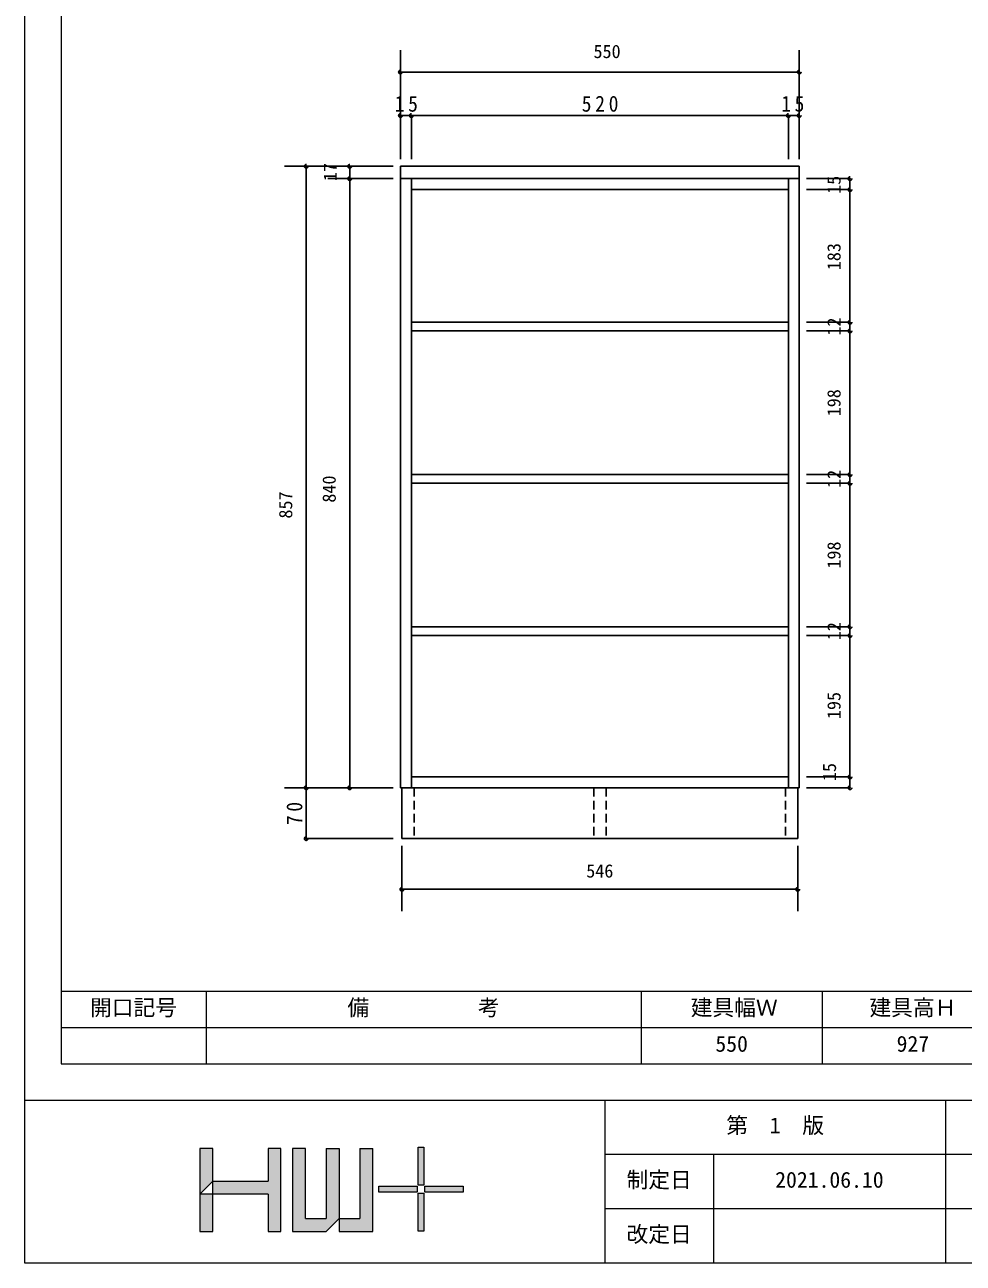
# Model space of a CAD drawing. Units: millimetres at full size, sheet at 1:10. Extents: x -2088 to 1862, y -1004 to 1778.
# Drawn here: x -2088 to -794, y -1004 to 704 of the extents above; entities that cross this region are included whole.
import ezdxf
from ezdxf.enums import TextEntityAlignment as Align

# ---------------------------------------------------------------- set-up
doc = ezdxf.new("R2010")
doc.units = ezdxf.units.MM
doc.header["$LTSCALE"] = 10
doc.header["$PDMODE"] = 32
doc.header["$PDSIZE"] = 5
doc.linetypes.add('DASHED1', pattern=[1.8, 1.2, -0.6])
doc.layers.add('0-0_0', color=7, linetype='Continuous', lineweight=18)
doc.layers.add('2-0_NOTE$003', color=7, linetype='DASHED1')
doc.styles.add('ＭＳ ゴシック', font='')
doc.styles.get('ＭＳ ゴシック').set_extended_font_data('MS Gothic')

msp = doc.modelspace()

# ---------------------------------------------------------------- linework, layer by layer
at = {"layer": '0-0_0'}
for p, q in [((-2037.91, 1728.29), (-2037.91, -729.21)), ((-2037.91, -629.21), (262.09, -629.21)), ((-1837.91, -629.21), (-1837.91, -729.21)), ((-1237.91, -629.21), (-1237.91, -729.21)), ((-987.91, -629.21), (-987.91, -729.21)), ((-2037.91, -679.21), (262.09, -679.21)), ((-2037.91, -729.21), (262.09, -729.21)), ((-2087.91, -779.21), (1862.09, -779.21)), ((-1287.91, -779.21), (-1287.91, -1004.21)), ((-817.91, -779.21), (-817.91, -1004.21)), ((-1846.42, -845.96), (-1846.42, -960.23)), ((-1828.61, -845.96), (-1846.42, -845.96)), ((-1734.55, -845.96), (-1752.36, -845.96)), ((-1752.36, -845.96), (-1752.36, -891.22)), ((-1700.93, -845.96), (-1718.73, -845.96)), ((-1718.73, -845.96), (-1718.73, -960.23)), ((-1700.89, -942.1), (-1700.89, -845.96)), ((-1672.06, -845.98), (-1654.28, -845.98)), ((-1672.03, -845.96), (-1672.03, -942.57)), ((-1654.28, -845.98), (-1654.28, -960.23)), ((-1625.93, -845.98), (-1607.96, -845.98)), ((-1625.87, -845.98), (-1625.87, -942.49)), ((-1607.96, -960.23), (-1607.96, -845.98)), ((1862.09, -854.21), (-1287.91, -854.21)), ((-1137.91, -854.21), (-1137.91, -1004.21)), ((-1846.42, -909.06), (-1828.58, -891.22)), ((-1828.58, -891.22), (-1752.36, -891.22)), ((-1752.36, -909.06), (-1846.42, -909.06)), ((-1718.73, -909.1), (-1718.73, -910.1)), ((-1700.89, -942.57), (-1700.89, -908.53)), ((-47.91, -929.21), (-1287.91, -929.21)), ((-1700.89, -942.57), (-1672.03, -942.57)), ((-1672.03, -960.23), (-1654.29, -942.49)), ((-1654.28, -942.49), (-1625.87, -942.49)), ((-1718.73, -960.23), (-1672.03, -960.23)), ((-1654.28, -960.23), (-1607.96, -960.23)), ((1862.09, -1004.21), (-2087.91, -1004.21))]:
    msp.add_line(p, q, dxfattribs=at)
for points in [[(-2087.91, -1004.21), (-2087.91, 1778.29), (1862.09, 1778.29)], [(-1846.42, -960.23), (-1828.58, -960.23), (-1828.58, -908.53), (-1828.58, -845.96)], [(-1752.36, -960.23), (-1734.52, -960.23), (-1734.52, -908.53), (-1734.52, -845.96)], [(-1752.36, -909.1), (-1752.36, -910.1), (-1752.36, -960.23)]]:
    msp.add_lwpolyline(points, dxfattribs=at)
for points in [[(-1545.38, -844.23), (-1537.48, -844.23), (-1537.48, -896.59), (-1545.38, -896.59)], [(-1599.6, -897.98), (-1546.7, -897.98), (-1546.7, -906.06), (-1599.6, -906.06)], [(-1536.16, -897.98), (-1483.26, -897.98), (-1483.26, -906.06), (-1536.16, -906.06)], [(-1545.38, -907.67), (-1537.48, -907.67), (-1537.48, -960.03), (-1545.38, -960.03)]]:
    msp.add_lwpolyline(points, close=True, dxfattribs=at)
at = {"layer": '0-0_0', "color": 134}
for points in [[(-1846.42, -845.96), (-1828.58, -845.96), (-1846.42, -909.06), (-1828.58, -891.22)], [(-1752.36, -960.23), (-1734.52, -960.23), (-1734.55, -845.96)], [(-1752.36, -960.23), (-1734.55, -845.96), (-1752.36, -845.96)], [(-1700.93, -845.96), (-1718.73, -845.96), (-1718.73, -960.23)], [(-1718.73, -960.23), (-1700.89, -942.1), (-1700.93, -845.96)], [(-1654.29, -942.49), (-1654.28, -845.98), (-1672.03, -845.98)], [(-1654.29, -942.49), (-1672.03, -845.98), (-1672.03, -942.57)], [(-1607.96, -960.23), (-1607.96, -845.98), (-1625.87, -845.98)], [(-1607.96, -960.23), (-1625.87, -845.98), (-1625.87, -942.49)], [(-1545.38, -844.23), (-1537.48, -844.23), (-1545.38, -896.59), (-1537.48, -896.59)], [(-1828.58, -891.22), (-1752.36, -909.1), (-1828.58, -909.06)], [(-1752.36, -891.22), (-1828.58, -891.22), (-1752.54, -909.06)], [(-1752.36, -891.22), (-1752.54, -909.06), (-1752.36, -960.23)], [(-1546.7, -897.98), (-1599.6, -897.98), (-1546.7, -906.06), (-1599.6, -906.06)], [(-1536.16, -897.98), (-1483.26, -897.98), (-1536.16, -906.06), (-1483.26, -906.06)], [(-1846.42, -909.06), (-1846.42, -960.23), (-1828.58, -909.06), (-1828.58, -960.23)], [(-1545.38, -907.67), (-1537.48, -907.67), (-1545.38, -960.03), (-1537.48, -960.03)], [(-1718.73, -960.23), (-1672.03, -942.57), (-1700.89, -942.1)], [(-1718.73, -960.23), (-1672.03, -960.23), (-1654.29, -942.49)], [(-1718.73, -960.23), (-1654.29, -942.49), (-1672.03, -942.57)], [(-1654.28, -942.49), (-1654.28, -960.23), (-1607.96, -960.23)], [(-1607.96, -960.23), (-1625.87, -942.49), (-1654.28, -942.49)]]:
    msp.add_solid(points, dxfattribs=at)
at = {"layer": '0-0_0'}
for points in [[(-1846.42, -845.96), (-1828.61, -845.96), (-1846.42, -909.06), (-1828.58, -891.22)], [(-1752.36, -960.23), (-1734.52, -960.23), (-1734.52, -845.96)], [(-1752.36, -960.23), (-1734.52, -845.96), (-1752.36, -891.22)], [(-1752.36, -845.96), (-1752.36, -891.22), (-1734.55, -845.96)], [(-1700.93, -845.96), (-1718.73, -845.96), (-1718.73, -960.23)], [(-1718.73, -960.23), (-1700.89, -942.1), (-1700.93, -845.96)], [(-1654.29, -942.49), (-1654.28, -845.98), (-1672.03, -845.98)], [(-1654.29, -942.49), (-1672.03, -845.98), (-1672.03, -942.57)], [(-1607.96, -960.23), (-1607.96, -845.98), (-1625.93, -845.98)], [(-1607.96, -960.23), (-1625.93, -845.98), (-1625.87, -942.49)], [(-1545.38, -896.59), (-1537.48, -896.59), (-1545.38, -844.23), (-1537.48, -844.23)], [(-1828.58, -891.22), (-1828.58, -908.53), (-1752.54, -909.06)], [(-1752.36, -891.22), (-1828.58, -891.22), (-1752.54, -909.06)], [(-1752.36, -891.22), (-1752.54, -909.06), (-1752.36, -960.23)], [(-1599.6, -897.98), (-1599.6, -906.06), (-1546.7, -897.98), (-1546.7, -906.06)], [(-1536.16, -897.98), (-1536.16, -906.06), (-1483.26, -897.98), (-1483.26, -906.06)], [(-1846.42, -960.23), (-1846.42, -909.06), (-1828.58, -960.23), (-1828.58, -908.53)], [(-1545.38, -907.67), (-1545.38, -960.03), (-1537.48, -907.67), (-1537.48, -960.03)], [(-1718.73, -960.23), (-1672.03, -942.57), (-1700.89, -942.1)], [(-1718.73, -960.23), (-1672.03, -960.23), (-1654.29, -942.49)], [(-1718.73, -960.23), (-1654.29, -942.49), (-1672.03, -942.57)], [(-1654.29, -942.49), (-1654.28, -960.23), (-1607.96, -960.23)], [(-1607.96, -960.23), (-1625.87, -942.49), (-1654.29, -942.49)]]:
    msp.add_solid(points, dxfattribs=at)
at = {"layer": '2-0_NOTE$003', "color": 4, "linetype": 'Continuous'}
for p, q in [((-1569.73, 668.38), (-1569.73, 518.38)), ((-1019.73, 668.38), (-1019.73, 518.38)), ((-1569.73, 638.38), (-1019.73, 638.38)), ((-1569.73, 578.38), (-1569.73, 518.38)), ((-1569.73, 578.38), (-1554.73, 578.38)), ((-1554.73, 578.38), (-1554.73, 518.38)), ((-1554.73, 578.38), (-1034.73, 578.38)), ((-1034.73, 578.38), (-1034.73, 518.38)), ((-1034.73, 578.38), (-1019.73, 578.38)), ((-1019.73, 578.38), (-1019.73, 518.38)), ((-1729.73, 508.38), (-1579.73, 508.38)), ((-1699.73, -348.62), (-1699.73, 508.38)), ((-1639.73, 491.38), (-1639.73, 508.38)), ((-1669.73, 491.38), (-1579.73, 491.38)), ((-1639.73, 489.38), (-1639.73, 491.38)), ((-1639.73, -348.62), (-1639.73, 489.38)), ((-949.73, 491.38), (-1009.73, 491.38)), ((-949.73, 281.38), (-949.73, 491.38)), ((-949.73, 476.38), (-1009.73, 476.38)), ((-949.73, 293.38), (-1009.73, 293.38)), ((-949.73, 281.38), (-1009.73, 281.38)), ((-949.73, 83.38), (-949.73, 281.38)), ((-949.73, 83.38), (-1009.73, 83.38)), ((-949.73, 71.38), (-1009.73, 71.38)), ((-949.73, 71.38), (-949.73, 83.38)), ((-949.73, -126.62), (-949.73, 71.38)), ((-949.73, -126.62), (-1009.73, -126.62)), ((-949.73, -138.62), (-949.73, -126.62)), ((-949.73, -138.62), (-1009.73, -138.62)), ((-949.73, -333.62), (-949.73, -138.62)), ((-949.73, -333.62), (-1009.73, -333.62)), ((-949.73, -348.62), (-949.73, -333.62)), ((-1729.73, -348.62), (-1579.73, -348.62)), ((-1699.73, -348.62), (-1699.73, -418.62)), ((-1699.73, -348.62), (-1579.73, -348.62)), ((-949.73, -348.62), (-1009.73, -348.62)), ((-1699.73, -418.62), (-1579.73, -418.62)), ((-1567.73, -518.62), (-1567.73, -428.62)), ((-1021.73, -518.62), (-1021.73, -428.62)), ((-1567.73, -488.62), (-1021.73, -488.62))]:
    msp.add_line(p, q, dxfattribs=at)
at = {"layer": '2-0_NOTE$003', "linetype": 'Continuous'}
for p, q in [((-1569.73, 508.38), (-1569.73, 491.38)), ((-1569.73, 508.38), (-1019.73, 508.38)), ((-1019.73, 508.38), (-1019.73, 491.38)), ((-1569.73, 491.38), (-1019.73, 491.38)), ((-1569.73, 491.38), (-1569.73, -348.62)), ((-1554.73, -348.62), (-1554.73, 491.38)), ((-1034.73, -348.62), (-1034.73, 491.38)), ((-1019.73, 491.38), (-1019.73, -348.62)), ((-1554.73, 476.38), (-1034.73, 476.38)), ((-1554.73, 293.38), (-1034.73, 293.38)), ((-1554.73, 281.38), (-1034.73, 281.38)), ((-1554.73, 83.38), (-1034.73, 83.38)), ((-1554.73, 71.38), (-1034.73, 71.38)), ((-1554.73, -126.62), (-1034.73, -126.62)), ((-1554.73, -138.62), (-1034.73, -138.62)), ((-1554.73, -333.62), (-1034.73, -333.62)), ((-1569.73, -348.62), (-1019.73, -348.62)), ((-1567.73, -348.62), (-1567.73, -418.62)), ((-1021.73, -348.62), (-1021.73, -418.62)), ((-1567.73, -418.62), (-1021.73, -418.62))]:
    msp.add_line(p, q, dxfattribs=at)
at = {"layer": '2-0_NOTE$003'}
for p, q in [((-1550.73, -348.62), (-1550.73, -418.62)), ((-1303.23, -348.62), (-1303.23, -418.62)), ((-1286.23, -348.62), (-1286.23, -418.62)), ((-1038.73, -348.62), (-1038.73, -418.62))]:
    msp.add_line(p, q, dxfattribs=at)
at = {"layer": '2-0_NOTE$003', "color": 4}
for p in [(-1569.73, 638.38), (-1019.73, 638.38), (-1569.73, 578.38), (-1554.73, 578.38), (-1034.73, 578.38), (-1019.73, 578.38), (-1699.73, 508.38), (-1639.73, 508.38), (-1639.73, 491.38), (-949.73, 491.38), (-949.73, 476.38), (-949.73, 293.38), (-949.73, 281.38), (-949.73, 83.38), (-949.73, 71.38), (-949.73, -126.62), (-949.73, -138.62), (-949.73, -333.62), (-1699.73, -348.62), (-1639.73, -348.62), (-949.73, -348.62), (-1699.73, -418.62), (-1567.73, -488.62), (-1021.73, -488.62)]:
    msp.add_point(p, dxfattribs=at)

# ---------------------------------------------------------------- texts
at = {"layer": '0-0_0', "style": 'ＭＳ ゴシック'}
for s, p in [('開口記号', (-1997.91, -669.21)), ('備\u3000\u3000\u3000\u3000\u3000考', (-1642.91, -669.21)), ('建具幅Ｗ', (-1169.43, -669.21)), ('建具高Ｈ', (-922.91, -669.21)), ('550', (-1135.41, -719.21)), ('927', (-885.41, -719.21)), ('第\u30001\u3000版', (-1120.41, -831.71)), ('制定日', (-1257.91, -906.71)), ('2021.06.10', (-1052.91, -906.71)), ('改定日', (-1257.91, -981.71))]:
    msp.add_text(s, height=21.99, dxfattribs=at).set_placement(p, align=Align.BOTTOM_LEFT)
at = {"layer": '2-0_NOTE$003', "style": 'ＭＳ ゴシック'}
for s, p in [('550', (-1303.48, 652.13)), ('546', (-1313.52, -477.88))]:
    msp.add_text(s, height=18.33, dxfattribs=at).set_placement(p, align=Align.BOTTOM_LEFT)
for s, p in [('17', (-1652.04, 488)), ('15', (-957.23, 470.38)), ('183', (-957.23, 365.13)), ('12', (-957.23, 274.88)), ('198', (-957.23, 163.63)), ('12', (-957.23, 64.88)), ('840', (-1653.48, 44.63)), ('857', (-1713.48, 22.63)), ('198', (-957.23, -46.37)), ('12', (-957.23, -145.12)), ('195', (-957.23, -253.87)), ('15', (-963.48, -339.38))]:
    msp.add_text(s, height=18.33, rotation=90, dxfattribs=at).set_placement(p, align=Align.BOTTOM_LEFT)
at = {"layer": '2-0_NOTE$003', "char_height": 21.99, "attachment_point": 7, "style": 'ＭＳ ゴシック'}
for s, insert in [('\\T1.36;\\W0.9;15', (-1577.48, 583.38)), ('\\T1.38;\\W0.9;520', (-1319.73, 583.38)), ('\\T1.36;\\W0.9;15', (-1044.48, 583.38))]:
    msp.add_mtext(s, dxfattribs=dict(at, insert=insert))
at = {"layer": '2-0_NOTE$003', "insert": (-1704.73, -399.87), "char_height": 21.99, "attachment_point": 7, "rotation": 90, "style": 'ＭＳ ゴシック'}
msp.add_mtext('\\T1.36;\\W0.9;70', dxfattribs=at)

doc.saveas('drawing.dxf')
